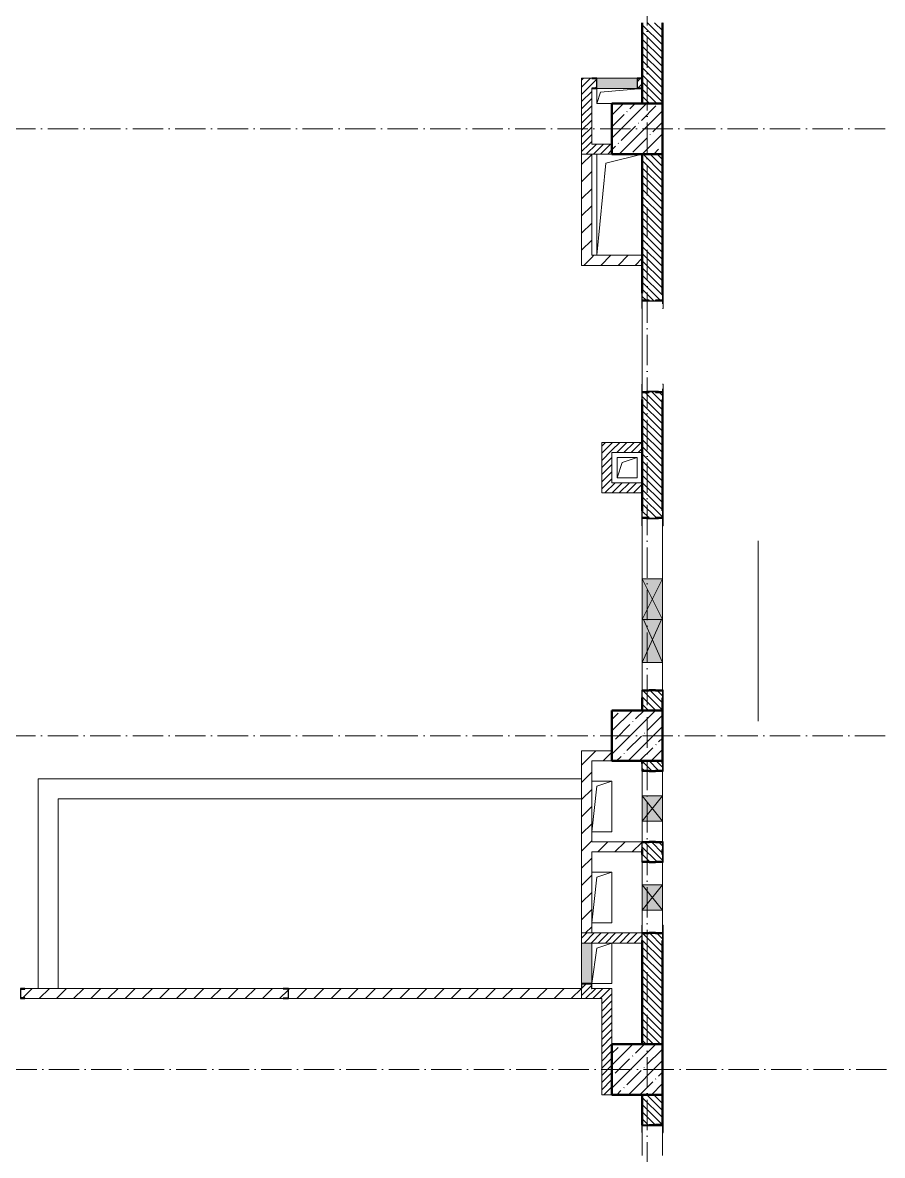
# Model space of a CAD drawing. Header units: millimetres. Extents: x -17017 to 628417, y -109036 to 199237.
# Drawn here: x 515841 to 524342, y 104115 to 115315 of the extents above; entities that cross this region are included whole.
import ezdxf

# ---------------------------------------------------------------- set-up
doc = ezdxf.new("R2010")
doc.units = ezdxf.units.MM
doc.linetypes.add('200_ШТРИХ_ш1п0_6_', pattern=[160, 100, -60])
doc.linetypes.add('50_200_ШТРИХ_1Т_ш5_п1_п1_', pattern=[700, 500, -100, 0, -100])
for name, color, linetype, lineweight in [('3.1) ЖБ окна 1.2 м', 102, 'Continuous', 30), ('A-DETL-GENF-OTLN', 7, 'Continuous', 9), ('A-FLOR-____-OTLN', 7, 'Continuous', 9), ('A-GENM-____-MCUT', 7, 'Continuous', 25), ('A-GENM-____-OTLN', 7, 'Continuous', 9), ('A-GENM-____-OTLN-1', 7, 'Continuous', 25), ('A-GLAZ-____-OTLN', 7, 'Continuous', 9), ('A-WALL-____-MCUT-2', 7, 'Continuous', 50), ('A-WALL-____-PATT-1', 7, 'Continuous', 9), ('A-WALL-FNSH-MCUT-1', 7, 'Continuous', 9), ('I-WALL-____-OTLN', 7, 'Continuous', 9), ('S-COLS-____-MCUT', 7, 'Continuous', 50), ('S-COLS-____-OTLN', 7, 'Continuous', 9), ('S-GRID-____-OTLN-1', 7, '50_200_ШТРИХ_1Т_ш5_п1_п1_', 9)]:
    doc.layers.add(name, color=color, linetype=linetype, lineweight=lineweight)
doc.layers.add('A-DETL-GENF-OTLN-4', color=9, linetype='200_ШТРИХ_ш1п0_6_', lineweight=9, true_color=0x808080)
doc.layers.add('A-DETL-GENF-OTLN-5', color=7, linetype='Continuous', lineweight=5, true_color=0xc0c0c0)
pattern_1 = [(135, (516567.8, 90784.41), (-35.35534, -35.35534), [])]
pattern_2 = [(45, (516567.8, 90784.41), (-84.8528, 84.8528), [])]
pattern_3 = [(45, (516567.8, 90784.41), (-35.35534, 35.35534), [])]

# ---------------------------------------------------------------- blocks, each defined once
blk = doc.blocks.new('BSC_Колонна _Прямоугольная - 500х500-V46-АР1_План отверстий 2 этажа в осях 1-64_А-ГГ')
at = {"layer": 'S-COLS-____-OTLN'}
h = blk.add_hatch(dxfattribs=at)
h.set_pattern_fill('FP_75', color=256, style=0, pattern_type=2)
h.set_pattern_definition([(45, (-5350, -23481.04), (-114.0493, 114.0493), []), (45, (-5235.95, -23481.04), (-114.0493, 114.0493), [201.613, -40.323, 3.353, -36.97])])
h.paths.add_polyline_path([(-250, -250), (250, -250), (250, 250), (-250, 250)], flags=0)
at = {"layer": 'S-COLS-____-MCUT'}
for p, q in [((250, 250), (-250, 250)), ((-250, 250), (-250, -250)), ((250, -250), (250, 250)), ((-250, -250), (250, -250))]:
    blk.add_line(p, q, dxfattribs=at)
blk = doc.blocks.new('BSC_Колонна _Прямоугольная - 500х500-V47-АР1_План отверстий 2 этажа в осях 1-64_А-ГГ')
at = {"layer": 'S-COLS-____-OTLN'}
h = blk.add_hatch(dxfattribs=at)
h.set_pattern_fill('FP_76', color=256, style=0, pattern_type=2)
h.set_pattern_definition([(45, (-5350, -17481.04), (-114.0493, 114.0493), []), (45, (-5235.95, -17481.04), (-114.0493, 114.0493), [201.613, -40.323, 3.353, -36.97])])
h.paths.add_polyline_path([(-250, -250), (250, -250), (250, 250), (-250, 250)], flags=0)
at = {"layer": 'S-COLS-____-MCUT'}
for p, q in [((250, 250), (-250, 250)), ((-250, 250), (-250, -250)), ((250, -250), (250, 250)), ((-250, -250), (250, -250))]:
    blk.add_line(p, q, dxfattribs=at)
blk = doc.blocks.new('154_Стойка_СКБ_Швеллер - СМ-2180_100-28318692-АР1_План отверстий 2 этажа в осях 1-64_А-ГГ')
at = {"layer": 'A-GENM-____-MCUT'}
for p, q in [((171, 50), (125, 50)), ((125, 50), (125, -50)), ((129.5, 42.4), (171, 42.4)), ((129.5, -42.4), (129.5, 42.4)), ((171, 42.4), (171, 50)), ((125, -50), (171, -50)), ((171, -42.4), (129.5, -42.4)), ((171, -50), (171, -42.4))]:
    blk.add_line(p, q, dxfattribs=at)
blk = doc.blocks.new('154_Стойка_СКБ_Уголок - СМ-2180_200-28268025-АР1_План отверстий 2 этажа в осях 1-64_А-ГГ')
at = {"layer": 'A-GENM-____-MCUT'}
for p, q in [((125, 156), (125, 81)), ((200, 156), (125, 156)), ((131, 81), (131, 150)), ((131, 150), (200, 150)), ((200, 150), (200, 156)), ((125, 81), (131, 81)), ((131, 19), (125, 19)), ((125, 19), (125, -56)), ((131, -50), (131, 19)), ((125, -56), (200, -56)), ((200, -50), (131, -50)), ((200, -56), (200, -50))]:
    blk.add_line(p, q, dxfattribs=at)
blk = doc.blocks.new('Фахверк_СКБ_Уголок - 200_3960_зеркало-28268689-АР1_План отверстий 2 этажа в осях 1-64_А-ГГ')
at = {"layer": 'A-GENM-____-MCUT'}
for p, q in [((200, 156), (125, 156)), ((125, 156), (125, 81)), ((131, 81), (131, 150)), ((131, 150), (200, 150)), ((200, 150), (200, 156)), ((125, 81), (131, 81)), ((131, 19), (125, 19)), ((125, 19), (125, -56)), ((131, -50), (131, 19)), ((125, -56), (200, -56)), ((200, -50), (131, -50)), ((200, -56), (200, -50))]:
    blk.add_line(p, q, dxfattribs=at)
blk = doc.blocks.new('Фахверк_СКБ_Уголок - 200_3960-28268576-АР1_План отверстий 2 этажа в осях 1-64_А-ГГ')
at = {"layer": 'A-GENM-____-MCUT'}
for p, q in [((200, 156), (125, 156)), ((125, 156), (125, 81)), ((131, 81), (131, 150)), ((131, 150), (200, 150)), ((200, 150), (200, 156)), ((125, 81), (131, 81)), ((131, 19), (125, 19)), ((125, 19), (125, -56)), ((131, -50), (131, 19)), ((125, -56), (200, -56)), ((200, -50), (131, -50)), ((200, -56), (200, -50))]:
    blk.add_line(p, q, dxfattribs=at)
blk = doc.blocks.new('Стойка_Влож_Уголок_Опорный - Уголок-28213941-АР1_План отверстий 2 этажа в осях 1-64_А-ГГ')
at = {"layer": 'A-GENM-____-OTLN'}
for p, q in [((-212, -6), (-212, 0)), ((0, 0), (0, -6)), ((-212, -75), (-212, -6)), ((-212, -6), (-206, -6)), ((-212, -75), (-206, -75)), ((-6, -6), (0, -6)), ((-6, -75), (0, -75)), ((0, -6), (0, -75))]:
    blk.add_line(p, q, dxfattribs=at)
blk = doc.blocks.new('154_Стойка_СКБ_Уголок - СМ-2180_200-28435403-АР1_План отверстий 2 этажа в осях 1-64_А-ГГ')
at = {"layer": 'A-GENM-____-MCUT'}
for p, q in [((125, 156), (125, 81)), ((200, 156), (125, 156)), ((131, 81), (131, 150)), ((131, 150), (200, 150)), ((200, 150), (200, 156)), ((125, 81), (131, 81)), ((131, 19), (125, 19)), ((125, 19), (125, -56)), ((131, -50), (131, 19)), ((125, -56), (200, -56)), ((200, -50), (131, -50)), ((200, -56), (200, -50))]:
    blk.add_line(p, q, dxfattribs=at)
blk = doc.blocks.new('Стойка_Влож_Уголок - Уголок-28268052-АР1_План отверстий 2 этажа в осях 1-64_А-ГГ')
at = {"layer": 'A-GENM-____-MCUT'}
for p, q in [((6, 0), (0, 0)), ((6, -69), (6, 0)), ((0, -75), (75, -75)), ((75, -69), (6, -69)), ((75, -75), (75, -69))]:
    blk.add_line(p, q, dxfattribs=at)
blk = doc.blocks.new('154_Стойка_СКБ_Уголок - СМ-2480_200-28346303-АР1_План отверстий 2 этажа в осях 1-64_А-ГГ')
at = {"layer": 'A-GENM-____-MCUT'}
for p, q in [((125, 156), (125, 81)), ((200, 156), (125, 156)), ((131, 81), (131, 150)), ((131, 150), (200, 150)), ((200, 150), (200, 156)), ((125, 81), (131, 81)), ((131, 19), (125, 19)), ((125, 19), (125, -56)), ((131, -50), (131, 19)), ((125, -56), (200, -56)), ((200, -50), (131, -50)), ((200, -56), (200, -50))]:
    blk.add_line(p, q, dxfattribs=at)
blk = doc.blocks.new('Стойка_Влож_Полоса боковая - Полоса-28213942-АР1_План отверстий 2 этажа в осях 1-64_А-ГГ')
at = {"layer": 'A-GENM-____-OTLN'}
for p, q in [((-5, 60), (0, 60)), ((-5, -60), (-5, 60)), ((0, 31), (0, -31)), ((0, -60), (-5, -60))]:
    blk.add_line(p, q, dxfattribs=at)
blk = doc.blocks.new('154_Фахверк_СКБ_Швеллер - Тип_100_3960-28318856-АР1_План отверстий 2 этажа в осях 1-64_А-ГГ')
at = {"layer": 'A-GENM-____-MCUT'}
for p, q in [((175, 50), (125, 50)), ((125, 50), (125, -50)), ((128, 47), (175, 47)), ((128, -47), (128, 47)), ((175, 47), (175, 50)), ((125, -50), (175, -50)), ((175, -47), (128, -47)), ((175, -50), (175, -47))]:
    blk.add_line(p, q, dxfattribs=at)
blk = doc.blocks.new('AR_Отверстие Ниша - Лючок-32403310-АР1_План отверстий 2 этажа в осях 1-64_А-ГГ')
at = {"layer": 'A-GLAZ-____-OTLN'}
blk.add_hatch(color=256, dxfattribs=at).paths.add_polyline_path([(200, -50), (200, 50), (-200, 50), (-200, -50)], flags=0)
for p, q in [((200, 50), (-200, 50)), ((-200, 50), (-200, -50)), ((-200, -50), (200, -50))]:
    blk.add_line(p, q, dxfattribs=at)
blk = doc.blocks.new('AR_Отверстие Ниша - Лючок-32403584-АР1_План отверстий 2 этажа в осях 1-64_А-ГГ')
at = {"layer": 'A-GLAZ-____-OTLN'}
blk.add_hatch(color=256, dxfattribs=at).paths.add_polyline_path([(200, -50), (200, 50), (-200, 50), (-200, -50), (139, -50)], flags=0)
for p, q in [((-200, 50), (200, 50)), ((200, -50), (-200, -50))]:
    blk.add_line(p, q, dxfattribs=at)
blk = doc.blocks.new('154_Фахверк_СКБ_Швеллер - Тип_100_3960_зеркало-29769493-АР1_План отверстий 2 этажа в осях 1-64_А-ГГ')
at = {"layer": 'A-GENM-____-MCUT'}
for p, q in [((175, 50), (125, 50)), ((125, 50), (125, -50)), ((128, 47), (175, 47)), ((128, -47), (128, 47)), ((175, 47), (175, 50)), ((125, -50), (175, -50)), ((175, -47), (128, -47)), ((175, -50), (175, -47))]:
    blk.add_line(p, q, dxfattribs=at)
blk = doc.blocks.new('AR_Отверстие прямоугольное _в плите_ - AR_Отверстие прямоугольное _в плите_-30229458-АР1_План отверстий 2 этажа в осях 1-64_А-ГГ')
at = {"layer": 'A-GENM-____-OTLN'}
for p, q in [((100, 250), (-100, 250)), ((-50, 200), (100, 250)), ((100, -250), (100, 250)), ((-100, -250), (-50, 200)), ((-100, -250), (100, -250))]:
    blk.add_line(p, q, dxfattribs=at)
blk = doc.blocks.new('AR_Отверстие прямоугольное _в плите_ - AR_Отверстие прямоугольное _в плите_-V150-АР1_План отверстий 2 этажа в осях 1-64_А-ГГ')
at = {"layer": 'A-GENM-____-OTLN'}
for p, q in [((100, 100), (-100, 100)), ((-100, 100), (-100, -100)), ((-100, -100), (-50, 50)), ((-50, 50), (100, 100)), ((100, -100), (100, 100)), ((-100, -100), (100, -100))]:
    blk.add_line(p, q, dxfattribs=at)
blk = doc.blocks.new('AR_Отверстие прямоугольное _в плите_ - AR_Отверстие прямоугольное _в плите_-30459275-АР1_План отверстий 2 этажа в осях 1-64_А-ГГ')
at = {"layer": 'A-GENM-____-OTLN'}
for p, q in [((-225, 75), (-225, -75)), ((-225, -75), (-188, 37)), ((-188, 37), (225, 75)), ((-225, -75), (-75, -75))]:
    blk.add_line(p, q, dxfattribs=at)
blk = doc.blocks.new('AR_Отверстие прямоугольное _в плите_ - AR_Отверстие прямоугольное _в плите_-30229368-АР1_План отверстий 2 этажа в осях 1-64_А-ГГ')
at = {"layer": 'A-GENM-____-OTLN'}
for p, q in [((-100, -200), (-50, 150)), ((-50, 150), (100, 200)), ((100, -200), (100, 200)), ((-100, -200), (100, -200))]:
    blk.add_line(p, q, dxfattribs=at)
blk = doc.blocks.new('AR_Отверстие прямоугольное _в плите_ - AR_Отверстие прямоугольное _в плите_-30552560-АР1_План отверстий 2 этажа в осях 1-64_А-ГГ')
at = {"layer": 'A-GENM-____-OTLN'}
for p, q in [((-225, 500), (-225, -500)), ((-135, 410), (225, 500)), ((-225, -500), (-135, 410))]:
    blk.add_line(p, q, dxfattribs=at)
blk = doc.blocks.new('AR_Отверстие прямоугольное _в стене__БезПР - AR_Отверстие прямоугольное _в стене__БезПР-36392898-АР1_План отверстий 2 этажа в осях 1-64_А-ГГ')
at = {"layer": 'A-GLAZ-____-OTLN'}
blk.add_hatch(color=256, dxfattribs=at).paths.add_polyline_path([(-125, -100), (125, -100), (125, 100), (-125, 100)], flags=0)
at = {"layer": 'A-DETL-GENF-OTLN'}
for p, q in [((-125, -100), (-125, 100)), ((-125, 100), (125, 100)), ((125, 100), (-125, -100)), ((-125, 100), (125, -100)), ((125, 100), (-125, 100)), ((-125, 100), (-125, -100)), ((125, 100), (125, -100)), ((125, -100), (125, 100)), ((125, -100), (-125, -100)), ((-125, -100), (125, -100))]:
    blk.add_line(p, q, dxfattribs=at)
blk = doc.blocks.new('AR_Отверстие прямоугольное _в стене_ - AR_Отверстие прямоугольное _в стене__ОВ-36891978-АР1_План отверстий 2 этажа в осях 1-64_А-ГГ')
at = {"layer": 'A-GLAZ-____-OTLN'}
blk.add_hatch(color=256, dxfattribs=at).paths.add_polyline_path([(-225, -100), (200, -100), (200, 100), (-225, 100)], flags=0)
at = {"layer": 'A-DETL-GENF-OTLN'}
for p, q in [((-225, -100), (-225, 100)), ((-225, 100), (200, 100)), ((-225, 100), (200, -89)), ((200, 100), (-225, 100)), ((-225, 100), (-225, -100)), ((200, 89), (-225, -100)), ((200, -100), (-225, -100)), ((-225, -100), (200, -100))]:
    blk.add_line(p, q, dxfattribs=at)
blk = doc.blocks.new('AR_Отверстие прямоугольное _в стене__БезПР - AR_Отверстие прямоугольное _в стене__БезПР-36428632-АР1_План отверстий 2 этажа в осях 1-64_А-ГГ')
at = {"layer": 'A-GLAZ-____-OTLN'}
blk.add_hatch(color=256, dxfattribs=at).paths.add_polyline_path([(-200, -100), (200, -100), (200, 100), (-200, 100)], flags=0)
at = {"layer": 'A-DETL-GENF-OTLN'}
for p, q in [((-200, -100), (-200, 100)), ((-200, 100), (200, 100)), ((200, 100), (-200, -100)), ((-200, 100), (200, -100)), ((200, 100), (-200, 100)), ((-200, 100), (-200, -100)), ((200, 100), (200, -100)), ((200, -100), (200, 100)), ((200, -100), (-200, -100)), ((-200, -100), (200, -100))]:
    blk.add_line(p, q, dxfattribs=at)
at = {"layer": 'A-GLAZ-____-OTLN'}
blk.add_line((200, 100), (-200, 100), dxfattribs=at)
blk = doc.blocks.new('DET_L_Имитация разреза_ISO2-5 - Вправо-36892236-АР1_План отверстий 2 этажа в осях 1-64_А-ГГ')
at = {"layer": 'A-DETL-GENF-OTLN-5'}
blk.add_line((143, 0), (1927, 0), dxfattribs=at)
blk = doc.blocks.new('2этаж')
at = {"layer": 'S-GRID-____-OTLN-1', "color": 251, "ltscale": 0.6, "true_color": 0x636466}
for p, q in [((-10141.7, 454533.3), (-10141.7, 508896.9)), ((11116.1, 482497), (-20260.4, 482497)), ((11116.1, 476497), (-20260.4, 476497)), ((-20260.4, 473197), (11116.1, 473197))]:
    blk.add_line(p, q, dxfattribs=at)

msp = doc.modelspace()

# ---------------------------------------------------------------- hatches: boundary and pattern name
at = {"layer": 'A-WALL-____-PATT-1'}
h = msp.add_hatch(dxfattribs=at)
h.set_pattern_fill('FP_6', color=256, style=0, pattern_type=2)
h.set_pattern_definition(pattern_1)
h.paths.add_polyline_path([(522168, 114515), (522168, 115315), (521968, 115315), (521968, 114515)], flags=0)
h.paths.add_polyline_path([(522099, 116465), (522099, 116471), (522168, 116471), (522168, 117015), (521968, 117015), (521968, 116471), (522037, 116471), (522037, 116465)], flags=0)
h = msp.add_hatch(dxfattribs=at)
h.set_pattern_fill('FP_5', color=256, style=0, pattern_type=2)
h.set_pattern_definition(pattern_3)
h.paths.add_polyline_path([(521368, 114665), (521468, 114665), (521468, 114668), (521515, 114668), (521515, 114762), (521468, 114762), (521468, 114765), (521368, 114765), (521368, 114668)], flags=0)
h.paths.add_polyline_path([(521921, 114668), (521968, 114668), (521968, 114762), (521921, 114762), (521921, 114756)], flags=0)
h = msp.add_hatch(dxfattribs=at)
h.set_pattern_fill('FP_5', color=256, style=0, pattern_type=2)
h.set_pattern_definition(pattern_3)
h.paths.add_polyline_path([(521368, 114115), (521468, 114115), (521468, 114665), (521368, 114665), (521368, 114659)], flags=0)
h = msp.add_hatch(dxfattribs=at)
h.set_pattern_fill('FP_5', color=256, style=0, pattern_type=2)
h.set_pattern_definition(pattern_3)
h.paths.add_polyline_path([(521668, 114015), (521668, 114115), (521368, 114115), (521368, 114015)], flags=0)
h = msp.add_hatch(dxfattribs=at)
h.set_pattern_fill('FP_4', color=256, style=0, pattern_type=2)
h.set_pattern_definition(pattern_2)
h.paths.add_polyline_path([(521368, 112915), (521468, 112915), (521468, 114015), (521368, 114015)], flags=0)
h = msp.add_hatch(dxfattribs=at)
h.set_pattern_fill('FP_6', color=256, style=0, pattern_type=2)
h.set_pattern_definition(pattern_1)
h.paths.add_polyline_path([(522037, 108515), (522168, 108515), (522168, 108709), (522099, 108709), (522099, 108715), (522037, 108715), (522037, 108709), (521968, 108709), (521968, 108515)], flags=0)
h.paths.add_polyline_path([(522099, 110415), (522099, 110421), (522168, 110421), (522168, 111659), (522099, 111659), (522099, 111665), (522037, 111665), (522037, 111659), (521968, 111659), (521968, 110421), (522037, 110421), (522037, 110415)], flags=0)
h.paths.add_polyline_path([(522099, 112565), (522099, 112571), (522168, 112571), (522168, 114015), (521968, 114015), (521968, 112571), (522037, 112571), (522037, 112565)], flags=0)
h = msp.add_hatch(dxfattribs=at)
h.set_pattern_fill('FP_4', color=256, style=0, pattern_type=2)
h.set_pattern_definition(pattern_2)
h.paths.add_polyline_path([(521468, 112915), (521968, 112915), (521968, 113015), (521468, 113015)], flags=0)
h = msp.add_hatch(dxfattribs=at)
h.set_pattern_fill('FP_5', color=256, style=0, pattern_type=2)
h.set_pattern_definition(pattern_3)
h.paths.add_polyline_path([(521668, 110765), (521668, 111165), (521568, 111165), (521568, 110765)], flags=0)
h = msp.add_hatch(dxfattribs=at)
h.set_pattern_fill('FP_5', color=256, style=0, pattern_type=2)
h.set_pattern_definition(pattern_3)
h.paths.add_polyline_path([(521968, 111065), (521968, 111165), (521668, 111165), (521668, 111065), (521857, 111065)], flags=0)
h = msp.add_hatch(dxfattribs=at)
h.set_pattern_fill('FP_5', color=256, style=0, pattern_type=2)
h.set_pattern_definition(pattern_3)
h.paths.add_polyline_path([(521968, 110665), (521968, 110765), (521568, 110765), (521568, 110665), (521857, 110665)], flags=0)
h = msp.add_hatch(dxfattribs=at)
h.set_pattern_fill('FP_4', color=256, style=0, pattern_type=2)
h.set_pattern_definition(pattern_2)
h.paths.add_polyline_path([(521668, 108015), (521668, 108115), (521368, 108115), (521368, 108015), (521468, 108015)], flags=0)
h = msp.add_hatch(dxfattribs=at)
h.set_pattern_fill('FP_4', color=256, style=0, pattern_type=2)
h.set_pattern_definition(pattern_2)
h.paths.add_polyline_path([(521468, 106315), (521468, 108015), (521368, 108015), (521368, 106315)], flags=0)
h = msp.add_hatch(dxfattribs=at)
h.set_pattern_fill('FP_6', color=256, style=0, pattern_type=2)
h.set_pattern_definition(pattern_1)
h.paths.add_polyline_path([(522168, 105215), (522168, 106309), (522099, 106309), (522099, 106315), (522037, 106315), (522037, 106309), (521968, 106309), (521968, 105215)], flags=0)
h.paths.add_polyline_path([(522037, 107015), (522099, 107015), (522099, 107021), (522168, 107021), (522168, 107209), (522099, 107209), (522099, 107215), (522037, 107215), (522037, 107209), (521968, 107209), (521968, 107021), (522037, 107021)], flags=0)
h.paths.add_polyline_path([(522037, 107915), (522099, 107915), (522099, 107921), (522168, 107921), (522168, 108015), (521968, 108015), (521968, 107921), (522037, 107921)], flags=0)
h = msp.add_hatch(dxfattribs=at)
h.set_pattern_fill('FP_4', color=256, style=0, pattern_type=2)
h.set_pattern_definition(pattern_2)
h.paths.add_polyline_path([(521960, 107115), (521968, 107115), (521968, 107140), (521962, 107140), (521962, 107215), (521468, 107215), (521468, 107115), (521857, 107115)], flags=0)
h = msp.add_hatch(dxfattribs=at)
h.set_pattern_fill('FP_5', color=256, style=0, pattern_type=2)
h.set_pattern_definition(pattern_3)
h.paths.add_polyline_path([(521468, 106215), (521968, 106215), (521968, 106240), (521962, 106240), (521962, 106315), (521368, 106315), (521368, 106215)], flags=0)
h = msp.add_hatch(dxfattribs=at)
h.set_pattern_fill('FP_4', color=256, style=0, pattern_type=2)
h.set_pattern_definition(pattern_2)
h.paths.add_polyline_path([(521368, 105665), (521368, 105765), (518468, 105765), (518468, 105665), (520089, 105665)], flags=0)
h.paths.add_polyline_path([(518418, 105665), (518418, 105668), (518465, 105668), (518465, 105762), (518418, 105762), (518418, 105765), (515864, 105765), (515864, 105758), (515822, 105758), (515822, 105673), (515864, 105673), (515864, 105665), (516554, 105665)], flags=0)
h.paths.add_polyline_path([(514368, 105665), (514622, 105665), (514622, 105673), (514663, 105673), (514663, 105758), (514622, 105758), (514622, 105765), (514368, 105765), (514368, 105673)], flags=0)
h = msp.add_hatch(dxfattribs=at)
h.set_pattern_fill('FP_5', color=256, style=0, pattern_type=2)
h.set_pattern_definition(pattern_3)
h.paths.add_polyline_path([(521568, 105665), (521568, 105765), (521368, 105765), (521368, 105665), (521468, 105665)], flags=0)
h = msp.add_hatch(dxfattribs=at)
h.set_pattern_fill('FP_5', color=256, style=0, pattern_type=2)
h.set_pattern_definition(pattern_3)
h.paths.add_polyline_path([(521418, 105765), (521465, 105765), (521465, 105812), (521371, 105812), (521371, 105765)], flags=0)
h = msp.add_hatch(dxfattribs=at)
h.set_pattern_fill('FP_5', color=256, style=0, pattern_type=2)
h.set_pattern_definition(pattern_3)
h.paths.add_polyline_path([(521568, 104715), (521668, 104715), (521668, 105765), (521568, 105765), (521568, 105280)], flags=0)
h = msp.add_hatch(dxfattribs=at)
h.set_pattern_fill('FP_6', color=256, style=0, pattern_type=2)
h.set_pattern_definition(pattern_1)
h.paths.add_polyline_path([(522099, 101515), (522099, 101521), (522168, 101521), (522168, 101709), (522099, 101709), (522099, 101715), (522037, 101715), (522037, 101709), (521968, 101709), (521968, 101521), (522037, 101521), (522037, 101515)], flags=0)
h.paths.add_polyline_path([(522037, 102415), (522099, 102415), (522099, 102421), (522168, 102421), (522168, 103259), (522099, 103259), (522099, 103265), (522037, 103265), (522037, 103259), (521968, 103259), (521968, 102421), (522037, 102421)], flags=0)
h.paths.add_polyline_path([(522099, 104415), (522168, 104415), (522168, 104715), (521968, 104715), (521968, 104415), (522037, 104415)], flags=0)
at = {"layer": 'S-COLS-____-OTLN'}
h = msp.add_hatch(dxfattribs=at)
h.set_pattern_fill('FP_25', color=256, style=0, pattern_type=2)
h.set_pattern_definition([(45, (516567.8, 90784.41), (-114.0493, 114.0493), []), (45, (516681.85, 90784.41), (-114.0493, 114.0493), [201.612, -40.322, 3.353, -36.97])])
h.paths.add_polyline_path([(521668, 104715), (522168, 104715), (522168, 105215), (521668, 105215)], flags=0)

# ---------------------------------------------------------------- linework, layer by layer
at = {"layer": 'A-FLOR-____-OTLN'}
for p, q in [((521518, 114515), (521518, 114665)), ((521668, 114515), (521518, 114515)), ((521518, 113015), (521518, 114015)), ((521718, 111015), (521918, 111015)), ((521718, 110815), (521718, 111015)), ((521918, 111015), (521918, 110815)), ((521918, 110815), (521718, 110815)), ((521468, 107815), (521668, 107815)), ((521668, 107815), (521668, 107315)), ((521668, 107315), (521468, 107315)), ((521468, 106915), (521668, 106915)), ((521668, 106915), (521668, 106415)), ((521668, 106415), (521468, 106415)), ((521668, 106215), (521668, 105815)), ((521668, 105815), (521468, 105815))]:
    msp.add_line(p, q, dxfattribs=at)
at = {"layer": 'A-WALL-____-MCUT-2'}
for p, q in [((521968, 115315), (521968, 114765)), ((522168, 114515), (522168, 115315)), ((521968, 114762), (521968, 114668)), ((521968, 114665), (521968, 114515)), ((521968, 114015), (521968, 112640)), ((522168, 112640), (522168, 114015)), ((521968, 111590), (521968, 110490)), ((522168, 110490), (522168, 111590)), ((521968, 108640), (521968, 108515)), ((522099, 108715), (522037, 108715)), ((522168, 108515), (522168, 108640)), ((521968, 108015), (521968, 107990)), ((522168, 107990), (522168, 108015)), ((522037, 107915), (522099, 107915)), ((522099, 107215), (522037, 107215)), ((521968, 107090), (521968, 107140)), ((522168, 107090), (522168, 107140)), ((522037, 107015), (522099, 107015)), ((522099, 106315), (522037, 106315)), ((521968, 106240), (521968, 105215)), ((522168, 105215), (522168, 106240)), ((521968, 105215), (522168, 105215)), ((522168, 104715), (521968, 104715)), ((521968, 104715), (521968, 104415)), ((522168, 104415), (522168, 104715)), ((522037, 104415), (522099, 104415))]:
    msp.add_line(p, q, dxfattribs=at)
at = {"layer": 'A-WALL-FNSH-MCUT-1'}
for p, q in [((521468, 114765), (521368, 114765)), ((521368, 114765), (521368, 112915)), ((521468, 114115), (521468, 114665)), ((521668, 114115), (521468, 114115)), ((521368, 114015), (521668, 114015)), ((521468, 113015), (521468, 114015)), ((521968, 113015), (521468, 113015)), ((521368, 112915), (521968, 112915)), ((521568, 111165), (521568, 110665)), ((521968, 111165), (521568, 111165)), ((521668, 110765), (521668, 111065)), ((521668, 111065), (521968, 111065)), ((521568, 110665), (521968, 110665)), ((521968, 110765), (521668, 110765)), ((521668, 108115), (521368, 108115)), ((521368, 108115), (521368, 106215)), ((521468, 108015), (521668, 108015)), ((521468, 107215), (521468, 108015)), ((521962, 107215), (521468, 107215)), ((521468, 107115), (521968, 107115)), ((521468, 106315), (521468, 107115)), ((521962, 106315), (521368, 106315)), ((521468, 106215), (521968, 106215)), ((518418, 105765), (515864, 105765)), ((521368, 105765), (518468, 105765)), ((521368, 105665), (521368, 105765)), ((521668, 105765), (521468, 105765)), ((521668, 104715), (521668, 105765)), ((515864, 105665), (518418, 105665)), ((518468, 105665), (521568, 105665)), ((521568, 105665), (521568, 104715)), ((521568, 104715), (521668, 104715))]:
    msp.add_line(p, q, dxfattribs=at)
at = {"layer": 'I-WALL-____-OTLN'}
for p, q in [((521968, 111665), (521968, 112565)), ((522168, 112565), (522168, 112535)), ((522168, 111695), (522168, 111665)), ((521968, 109815), (521968, 110415)), ((522168, 110415), (522168, 109815)), ((521968, 108715), (521968, 108990)), ((522168, 108990), (522168, 108715)), ((521968, 107670), (521968, 107915)), ((522168, 107915), (522168, 107670)), ((515993, 105765), (515993, 107840)), ((515993, 107840), (521368, 107840)), ((516193, 107640), (516193, 105765)), ((521368, 107640), (516193, 107640)), ((521968, 107215), (521968, 107420)), ((522168, 107420), (522168, 107215)), ((521968, 106790), (521968, 107015)), ((522168, 107015), (522168, 106790)), ((521968, 106315), (521968, 106540)), ((522168, 106540), (522168, 106315)), ((521968, 104115), (521968, 104340)), ((522168, 104340), (522168, 104115))]:
    msp.add_line(p, q, dxfattribs=at)
at = {"layer": 'S-COLS-____-MCUT'}
for p, q in [((522168, 105215), (521668, 105215)), ((521668, 105215), (521668, 104715)), ((522168, 104715), (522168, 105215)), ((521668, 104715), (522168, 104715))]:
    msp.add_line(p, q, dxfattribs=at)

# ---------------------------------------------------------------- block references
at = {"layer": '3.1) ЖБ окна 1.2 м'}
msp.add_blockref('2этаж', (532159, -368232), dxfattribs=at)
at = {"layer": 'A-DETL-GENF-OTLN-4', "rotation": 90.00000000000027}
msp.add_blockref('DET_L_Имитация разреза_ISO2-5 - Вправо-36892236-АР1_План отверстий 2 этажа в осях 1-64_А-ГГ', (523113, 108265), dxfattribs=at)
at = {"layer": 'A-GENM-____-OTLN'}
for name, p in [('AR_Отверстие прямоугольное _в плите_ - AR_Отверстие прямоугольное _в плите_-30459275-АР1_План отверстий 2 этажа в осях 1-64_А-ГГ', (521743, 114590)), ('AR_Отверстие прямоугольное _в плите_ - AR_Отверстие прямоугольное _в плите_-30552560-АР1_План отверстий 2 этажа в осях 1-64_А-ГГ', (521743, 113515)), ('Стойка_Влож_Уголок_Опорный - Уголок-28213941-АР1_План отверстий 2 этажа в осях 1-64_А-ГГ', (522174, 112565)), ('AR_Отверстие прямоугольное _в плите_ - AR_Отверстие прямоугольное _в плите_-V150-АР1_План отверстий 2 этажа в осях 1-64_А-ГГ', (521818, 110915)), ('Стойка_Влож_Уголок_Опорный - Уголок-28213941-АР1_План отверстий 2 этажа в осях 1-64_А-ГГ', (522174, 110415)), ('AR_Отверстие прямоугольное _в плите_ - AR_Отверстие прямоугольное _в плите_-30229458-АР1_План отверстий 2 этажа в осях 1-64_А-ГГ', (521568, 107565)), ('AR_Отверстие прямоугольное _в плите_ - AR_Отверстие прямоугольное _в плите_-30229458-АР1_План отверстий 2 этажа в осях 1-64_А-ГГ', (521568, 106665)), ('AR_Отверстие прямоугольное _в плите_ - AR_Отверстие прямоугольное _в плите_-30229368-АР1_План отверстий 2 этажа в осях 1-64_А-ГГ', (521568, 106015))]:
    msp.add_blockref(name, p, dxfattribs=at)
for name, p, rotation in [('Стойка_Влож_Полоса боковая - Полоса-28213942-АР1_План отверстий 2 этажа в осях 1-64_А-ГГ', (522068, 112565), 89.99999999999993), ('Стойка_Влож_Уголок_Опорный - Уголок-28213941-АР1_План отверстий 2 этажа в осях 1-64_А-ГГ', (521962, 111665), 180), ('Стойка_Влож_Полоса боковая - Полоса-28213942-АР1_План отверстий 2 этажа в осях 1-64_А-ГГ', (522068, 111665), 269.9999999999999), ('Стойка_Влож_Полоса боковая - Полоса-28213942-АР1_План отверстий 2 этажа в осях 1-64_А-ГГ', (522068, 110415), 89.99999999999993), ('Стойка_Влож_Уголок_Опорный - Уголок-28213941-АР1_План отверстий 2 этажа в осях 1-64_А-ГГ', (521962, 106315), 180), ('Стойка_Влож_Уголок - Уголок-28268052-АР1_План отверстий 2 этажа в осях 1-64_А-ГГ', (522099, 104415), 90.00000000000027)]:
    msp.add_blockref(name, p, dxfattribs=dict(at, rotation=rotation))
at = {"layer": 'A-GENM-____-OTLN-1'}
for name, p, rotation in [('154_Фахверк_СКБ_Швеллер - Тип_100_3960_зеркало-29769493-АР1_План отверстий 2 этажа в осях 1-64_А-ГГ', (521643, 114715), 180), ('154_Стойка_СКБ_Уголок - СМ-2480_200-28346303-АР1_План отверстий 2 этажа в осях 1-64_А-ГГ', (522118, 112440), 89.99999999999991), ('154_Стойка_СКБ_Уголок - СМ-2480_200-28346303-АР1_План отверстий 2 этажа в осях 1-64_А-ГГ', (522018, 111790), 269.9999999999999), ('154_Стойка_СКБ_Уголок - СМ-2480_200-28346303-АР1_План отверстий 2 этажа в осях 1-64_А-ГГ', (522118, 110290), 89.99999999999991), ('Фахверк_СКБ_Уголок - 200_3960-28268576-АР1_План отверстий 2 этажа в осях 1-64_А-ГГ', (522018, 108840), 269.9999999999999), ('Фахверк_СКБ_Уголок - 200_3960_зеркало-28268689-АР1_План отверстий 2 этажа в осях 1-64_А-ГГ', (522118, 107790), 89.99999999999991), ('Фахверк_СКБ_Уголок - 200_3960-28268576-АР1_План отверстий 2 этажа в осях 1-64_А-ГГ', (522018, 107340), 269.9999999999999), ('Фахверк_СКБ_Уголок - 200_3960_зеркало-28268689-АР1_План отверстий 2 этажа в осях 1-64_А-ГГ', (522118, 106890), 89.99999999999991), ('154_Стойка_СКБ_Уголок - СМ-2180_200-28268025-АР1_План отверстий 2 этажа в осях 1-64_А-ГГ', (522018, 106440), 269.9999999999999), ('154_Фахверк_СКБ_Швеллер - Тип_100_3960-28318856-АР1_План отверстий 2 этажа в осях 1-64_А-ГГ', (518593, 105715), 180), ('154_Фахверк_СКБ_Швеллер - Тип_100_3960_зеркало-29769493-АР1_План отверстий 2 этажа в осях 1-64_А-ГГ', (521418, 105940), 269.9999999999999), ('154_Стойка_СКБ_Уголок - СМ-2180_200-28435403-АР1_План отверстий 2 этажа в осях 1-64_А-ГГ', (522018, 104540), 269.9999999999999)]:
    msp.add_blockref(name, p, dxfattribs=dict(at, rotation=rotation))
for name, p in [('154_Фахверк_СКБ_Швеллер - Тип_100_3960_зеркало-29769493-АР1_План отверстий 2 этажа в осях 1-64_А-ГГ', (521793, 114715)), ('154_Стойка_СКБ_Швеллер - СМ-2180_100-28318692-АР1_План отверстий 2 этажа в осях 1-64_А-ГГ', (515693, 105715))]:
    msp.add_blockref(name, p, dxfattribs=at)
at = {"layer": 'A-GLAZ-____-OTLN'}
msp.add_blockref('AR_Отверстие Ниша - Лючок-32403584-АР1_План отверстий 2 этажа в осях 1-64_А-ГГ', (521718, 114715), dxfattribs=at)
for name, p, rotation in [('AR_Отверстие прямоугольное _в стене__БезПР - AR_Отверстие прямоугольное _в стене__БезПР-36428632-АР1_План отверстий 2 этажа в осях 1-64_А-ГГ', (522068, 109615), 89.99999999999991), ('AR_Отверстие прямоугольное _в стене_ - AR_Отверстие прямоугольное _в стене__ОВ-36891978-АР1_План отверстий 2 этажа в осях 1-64_А-ГГ', (522068, 109215), 89.99999999999991), ('AR_Отверстие прямоугольное _в стене__БезПР - AR_Отверстие прямоугольное _в стене__БезПР-36392898-АР1_План отверстий 2 этажа в осях 1-64_А-ГГ', (522068, 107545), 89.99999999999991), ('AR_Отверстие прямоугольное _в стене__БезПР - AR_Отверстие прямоугольное _в стене__БезПР-36392898-АР1_План отверстий 2 этажа в осях 1-64_А-ГГ', (522068, 106665), 89.99999999999991), ('AR_Отверстие Ниша - Лючок-32403310-АР1_План отверстий 2 этажа в осях 1-64_А-ГГ', (521418, 106015), 269.9999999999999)]:
    msp.add_blockref(name, p, dxfattribs=dict(at, rotation=rotation))
at = {"layer": 'S-COLS-____-OTLN'}
for name, p in [('BSC_Колонна _Прямоугольная - 500х500-V46-АР1_План отверстий 2 этажа в осях 1-64_А-ГГ', (521918, 114265)), ('BSC_Колонна _Прямоугольная - 500х500-V47-АР1_План отверстий 2 этажа в осях 1-64_А-ГГ', (521918, 108265))]:
    msp.add_blockref(name, p, dxfattribs=at)

doc.saveas('drawing.dxf')
